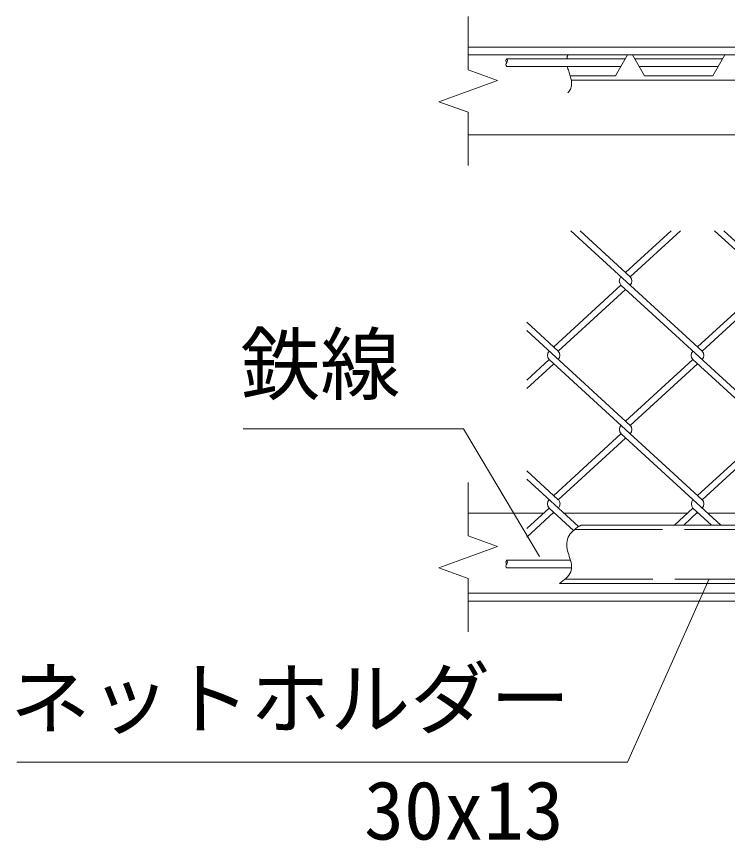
# Model space of a CAD drawing. Units: millimetres at full size; details may follow other scales. Extents: x -10500 to 10500, y -7425 to 7425.
# Drawn here: x 1752 to 3210, y -3661 to -1970 of the extents above; entities that cross this region are included whole.
import ezdxf
from ezdxf.enums import TextEntityAlignment as Align

# ---------------------------------------------------------------- set-up
doc = ezdxf.new("R2010")
doc.units = ezdxf.units.MM
doc.header["$LTSCALE"] = 30
doc.linetypes.add('DASHED', pattern=[7.5, 6, -1.5])
for name, color, linetype, lineweight in [('0-0_D-STR-TXT', 7, 'Continuous', 13), ('0-1_D-STR-DIM', 7, 'Continuous', 13), ('0-2_D-STR1', 1, 'Continuous', 18), ('0-4_D-STR3', 3, 'Continuous', 13), ('0-B_D-STR2', 7, 'Continuous', 13)]:
    doc.layers.add(name, color=color, linetype=linetype, lineweight=lineweight)
doc.styles.add('ＭＳ ゴシック', font='')
doc.styles.get('ＭＳ ゴシック').set_extended_font_data('MS Gothic')

msp = doc.modelspace()

# ---------------------------------------------------------------- linework, layer by layer
at = {"layer": '0-0_D-STR-TXT'}
for points in [[(2216.98, -2816.08), (2669.16, -2816.08), (2824.7, -3078.4)], [(1753.25, -3499.97), (3005.56, -3499.97), (3172.74, -3124.22)]]:
    msp.add_lwpolyline(points, dxfattribs=at)
at = {"layer": '0-1_D-STR-DIM'}
for p, q in [((2678.58, -1970.24), (2678.58, -2079.63)), ((2678.58, -2079.63), (2738.49, -2101.43)), ((2738.49, -2101.43), (2618.68, -2145.04)), ((2618.68, -2145.04), (2678.58, -2166.84)), ((2678.58, -2166.84), (2678.58, -2276.24)), ((2678.58, -2926.59), (2678.58, -3035.98)), ((2678.58, -3035.98), (2738.49, -3057.79)), ((2738.49, -3057.79), (2618.68, -3101.39)), ((2618.68, -3101.39), (2678.58, -3123.2)), ((2678.58, -3123.2), (2678.58, -3232.59))]:
    msp.add_line(p, q, dxfattribs=at)
for points in [[(2882.88, -2049.24), (2882.65, -2049.91), (2882.43, -2050.58), (2882.22, -2051.27), (2882.02, -2051.95), (2881.84, -2052.64), (2881.66, -2053.34), (2881.5, -2054.04), (2881.35, -2054.74), (2881.22, -2055.44), (2881.1, -2056.15), (2880.99, -2056.86)], [(2881.85, -2072.86), (2882.47, -2075.26), (2883.17, -2077.65), (2883.94, -2080.04), (2884.74, -2082.44), (2885.56, -2084.84), (2886.39, -2087.27), (2887.19, -2089.71), (2887.96, -2092.19), (2888.66, -2094.7), (2889.29, -2097.25), (2889.82, -2099.82), (2890.23, -2102.39), (2890.5, -2104.95), (2890.62, -2107.48), (2890.55, -2109.97), (2890.29, -2112.4), (2889.81, -2114.74), (2889.11, -2117), (2888.19, -2119.18), (2887.07, -2121.27), (2885.77, -2123.3), (2884.3, -2125.26), (2882.69, -2127.16)], [(2910.01, -3013.59), (2906.49, -3015.93), (2903.02, -3018.31), (2899.64, -3020.76), (2896.4, -3023.3), (2893.34, -3025.99), (2890.52, -3028.85), (2887.98, -3031.92), (2885.76, -3035.22), (2883.91, -3038.8), (2882.46, -3042.63), (2881.41, -3046.61), (2880.77, -3050.69), (2880.55, -3054.78), (2880.76, -3058.81), (2881.36, -3062.75), (2882.26, -3066.63), (2883.39, -3070.49), (2884.66, -3074.34), (2885.98, -3078.21), (2887.28, -3082.14), (2888.48, -3086.15), (2889.48, -3090.25), (2890.21, -3094.39), (2890.59, -3098.5), (2890.52, -3102.51), (2889.94, -3106.35), (2888.78, -3109.98), (2887.08, -3113.39), (2884.91, -3116.62), (2882.33, -3119.69), (2879.42, -3122.63), (2876.24, -3125.46), (2872.86, -3128.21), (2869.34, -3130.92), (2865.75, -3133.59)]]:
    msp.add_lwpolyline(points, dxfattribs=at)
for centre, start, end in [((2761.57, -2060.86), 135.18146, 224.81854), ((2753.52, -2060.86), 315.18146, 44.81854), ((2761.57, -2068.86), 135.18146, 224.81854), ((2761.57, -3089.72), 135.18146, 224.81854), ((2761.57, -3097.72), 135.18146, 224.81854), ((2753.52, -3089.72), 315.18146, 44.81854)]:
    msp.add_arc(centre, 5.67, start, end, dxfattribs=at)
at = {"layer": '0-2_D-STR1'}
for p, q in [((4411.92, -2033.24), (2678.58, -2033.24)), ((4411.92, -2049.24), (2678.58, -2049.24)), ((4411.92, -2213.24), (2678.58, -2213.24)), ((2678.58, -2989.59), (2832.94, -2989.59)), ((2851.89, -2989.59), (2856.37, -2989.59)), ((2875.31, -2989.59), (3127.86, -2989.59)), ((3146.8, -2989.59), (3151.28, -2989.59)), ((3170.22, -2989.59), (3422.77, -2989.59)), ((2678.58, -3153.59), (4411.92, -3153.59)), ((2678.58, -3169.59), (4411.92, -3169.59))]:
    msp.add_line(p, q, dxfattribs=at)
at = {"layer": '0-4_D-STR3'}
for p, q in [((3000.67, -2056.86), (2757.54, -2056.86)), ((3040.36, -2092.04), (3015.65, -2049.24)), ((3020.05, -2056.86), (3200.67, -2056.86)), ((2991.44, -2072.86), (2757.54, -2072.86)), ((3029.29, -2072.86), (3191.44, -2072.86)), ((2890.06, -2101.24), (3691.96, -2101.24)), ((2910.01, -3013.59), (3712.68, -3013.59)), ((2888.36, -3085.72), (2757.54, -3085.72)), ((2890.58, -3101.72), (2757.54, -3101.72)), ((2865.75, -3133.59), (3668.43, -3133.59))]:
    msp.add_line(p, q, dxfattribs=at)
at = {"layer": '0-4_D-STR3', "linetype": 'DASHED'}
for p, q in [((2897.02, -3022.79), (3699.7, -3022.79)), ((2877.48, -3124.39), (3680.16, -3124.39))]:
    msp.add_line(p, q, dxfattribs=at)
at = {"layer": '0-4_D-STR3'}
for points in [[(2887.91, -2092.04), (2980.36, -2092.04), (3005.07, -2049.24)], [(3040.36, -2092.04), (3180.36, -2092.04), (3205.07, -2049.24)]]:
    msp.add_lwpolyline(points, dxfattribs=at)
at = {"layer": '0-B_D-STR2'}
for p, q in [((3158.3, -2656.78), (2889.02, -2410.03)), ((3010.84, -2504.3), (2907.96, -2410.03)), ((3094.78, -2410.03), (3001.37, -2495.62)), ((3113.72, -2410.03), (3010.84, -2504.3)), ((3453.21, -2656.78), (3183.93, -2410.03)), ((3305.75, -2504.3), (3202.87, -2410.03)), ((2991.9, -2521.66), (2853.91, -2648.1)), ((3001.37, -2530.34), (2863.39, -2656.78)), ((3305.75, -2809.26), (2991.9, -2521.66)), ((3286.81, -2521.66), (3148.83, -2648.1)), ((3296.28, -2530.34), (3158.3, -2656.78)), ((2863.39, -2656.78), (2798.58, -2597.4)), ((3010.84, -2809.26), (2798.58, -2614.76)), ((2844.44, -2674.14), (2798.58, -2716.16)), ((2853.91, -2682.82), (2798.58, -2733.52)), ((3158.3, -2961.74), (2844.44, -2674.14)), ((3139.35, -2674.14), (3001.37, -2800.58)), ((3148.83, -2682.82), (3010.84, -2809.26)), ((3453.19, -2961.72), (3139.35, -2674.14)), ((2991.9, -2826.62), (2853.91, -2953.06)), ((3001.37, -2835.3), (2863.39, -2961.74)), ((3196.41, -3013.59), (2992.13, -2826.4)), ((3286.81, -2826.62), (3148.83, -2953.06)), ((3296.28, -2835.3), (3158.3, -2961.74)), ((2863.39, -2961.74), (2798.58, -2902.35)), ((2905.09, -3016.88), (2798.58, -2919.28)), ((2844.65, -2978.86), (2798.58, -3021.08)), ((2854.13, -2987.54), (2798.58, -3038.44)), ((2894.72, -3024.74), (2844.68, -2978.88)), ((3139.57, -2978.86), (3101.66, -3013.59)), ((3149.04, -2987.54), (3120.61, -3013.59)), ((3177.47, -3013.59), (3139.57, -2978.86))]:
    msp.add_line(p, q, dxfattribs=at)
for centre, start, end in [((3001.35, -2512.96), 137.5, 222.5), ((3001.35, -2512.96), 317.5, 42.5), ((2853.91, -2665.46), 137.5, 222.5), ((2853.91, -2665.46), 317.5, 42.5), ((3148.83, -2665.46), 137.5, 222.5), ((3148.83, -2665.46), 317.5, 42.5), ((3001.58, -2817.7), 137.5, 222.5), ((3001.58, -2817.7), 317.5, 42.5), ((2854.13, -2970.18), 137.5, 222.5), ((2854.13, -2970.18), 317.5, 42.5), ((3149.04, -2970.18), 137.5, 222.5), ((3149.04, -2970.18), 317.5, 42.5)]:
    msp.add_arc(centre, 12.85, start, end, dxfattribs=at)

# ---------------------------------------------------------------- texts
at = {"layer": '0-0_D-STR-TXT', "style": 'ＭＳ ゴシック'}
for s, p in [('鉄線', (2211.27, -2780.17)), ('ネットホルダー', (1739.29, -3465.96)), ('30x13', (2465.1, -3695.03))]:
    msp.add_text(s, height=120.3, dxfattribs=at).set_placement(p, align=Align.BOTTOM_LEFT)

doc.saveas('drawing.dxf')
